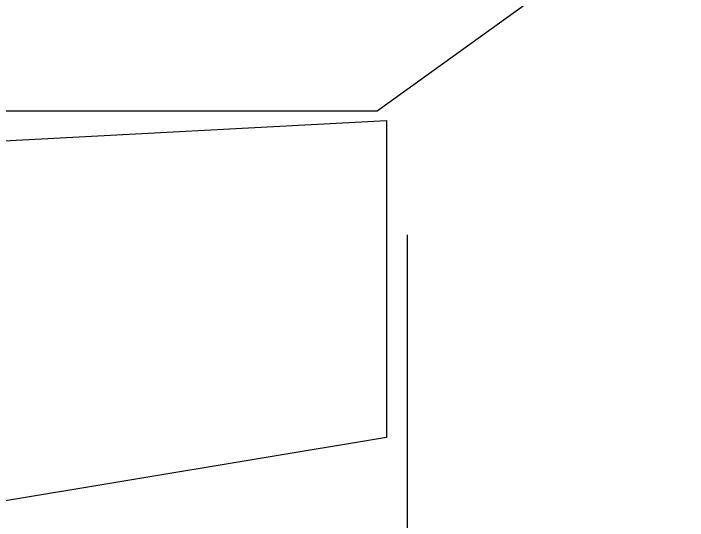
# Model space of a CAD drawing. Extents: x 65572 to 67208, y 30718 to 33598.
# Drawn here: x 65964.606 to 65968.456, y 30871.185 to 30874.085 of the extents above; entities that cross this region are included whole.
import ezdxf

# ---------------------------------------------------------------- set-up
doc = ezdxf.new("R2010")
doc.units = 0
doc.header["$LTSCALE"] = 0.5
doc.header["$MEASUREMENT"] = 0
doc.layers.get('0').update_dxf_attribs({"linetype": 'CONTINUOUS'})
doc.layers.get('DEFPOINTS').update_dxf_attribs({"linetype": 'CONTINUOUS', "lineweight": 5})
doc.layers.add('Annotations', color=40, linetype='CONTINUOUS', lineweight=5)
doc.layers.add('Layout', color=154, linetype='CONTINUOUS', lineweight=5)
doc.styles.get("Standard").update_dxf_attribs({"font": 'arial.ttf'})
doc.dimstyles.new('ARCH', dxfattribs={"dimscale": 96, "dimtxt": 0.0625, "dimasz": 0.0625, "dimexe": 0.04, "dimexo": 0.09375, "dimgap": 0.03125, "dimtad": 1, "dimdec": 0, "dimrnd": 0.0625, "dimzin": 3, "dimdsep": 46, "dimlunit": 4, "dimtxsty": 'Standard', "dimblk1": 'ARCHTICK', "dimblk2": 'ARCHTICK', "dimsah": 1, "dimcen": 0, "dimdle": 0.03125, "dimclrd": 256, "dimclre": 256, "dimclrt": 256, "dimazin": 0, "dimtfac": 1, "dimtdec": 0, "dimtmove": 2, "dimatfit": 3, "dimldrblk": 'OBLIQUE', "dimfxl": 0.3, "dimfxlon": 1, "dimfrac": 2, "dimarcsym": 0})

# ---------------------------------------------------------------- blocks, each defined once
blk = doc.blocks.new('_ArchTick')
at = {"const_width": 0.15}
blk.add_lwpolyline([(-0.5, -0.5), (0.5, 0.5)], dxfattribs=at)
blk = doc.blocks.new('*D33')
at = {"layer": 'Annotations', "lineweight": -2}
for p, q in [((65894.4316, 30757.0648), (65894.4316, 30880.0465)), ((65923.2316, 30877.0465), (65890.5916, 30877.0465)), ((65923.2316, 30760.0648), (65890.5916, 30760.0648))]:
    blk.add_line(p, q, dxfattribs=at)
at = {"layer": 'DEFPOINTS', "color": 0}
for p in [(65894.4316, 30877.0465), (65967.6312, 30877.0465), (65967.6312, 30760.0648)]:
    blk.add_point(p, dxfattribs=at)
at = {"layer": 'Annotations', "lineweight": -2, "xscale": 6, "yscale": 6, "zscale": 6}
for p, rotation in [((65894.4316, 30877.0465), 90), ((65894.4316, 30760.0648), 270)]:
    blk.add_blockref('_ArchTick', p, dxfattribs=dict(at, rotation=rotation))
at = {"layer": 'Annotations', "insert": (65900.4946, 30818.5556), "char_height": 6, "attachment_point": 5, "rotation": 270}
blk.add_mtext('9\'-9"', dxfattribs=at)
blk = doc.blocks.new('_Oblique')
at = {"lineweight": -2}
blk.add_line((-0.5, -0.5), (0.5, 0.5), dxfattribs=at)
blk = doc.blocks.new('12fstg01')
at = {"color": 0, "linetype": 'ByBlock'}
for p, q in [((-0.253668, 0.113202), (-0.036812, 0.149184)), ((-0.253668, 0.075099), (-0.253668, 0.113202)), ((-0.024633, 0.087278), (-0.253668, 0.075099)), ((-0.277471, 0.056002), (-0.25256, 0.073992)), ((-0.25256, 0.073992), (-0.206477, 0.073992))]:
    blk.add_line(p, q, dxfattribs=at)

msp = doc.modelspace()

# ---------------------------------------------------------------- linework, layer by layer
at = {"layer": 'Layout', "linetype": 'ByBlock'}
msp.add_line((65966.854, 30872.8186), (65966.854, 30865.6184), dxfattribs=at)

# ---------------------------------------------------------------- block references
at = {"layer": 'Layout', "linetype": 'ByBlock', "xscale": 47.58705652932135, "yscale": 47.58705652932135, "zscale": 47.58705652932135, "rotation": 180}
msp.add_blockref('12fstg01', (65954.665, 30877.0465), dxfattribs=at)

# ---------------------------------------------------------------- dimensions: what is measured, and where the dimension line sits
at = {"layer": 'Annotations'}
dim = msp.add_linear_dim(base=(65894.4316, 30877.0465), p1=(65967.6312, 30760.0648), p2=(65967.6312, 30877.0465), angle=270, dimstyle='ARCH', dxfattribs=at)
dim.commit()
dim.dimension.update_dxf_attribs({"geometry": '*D33', "text_midpoint": (65900.4946, 30818.5556)})

# ---------------------------------------------------------------- leaders
at = {"layer": 'Annotations', "linetype": 'ByBlock'}
msp.add_leader([(65936.8865, 30850.3482), (65980.6566, 30917.5746), (65988.93, 30917.5746)], dimstyle='ARCH', dxfattribs=at)

doc.saveas('drawing.dxf')
